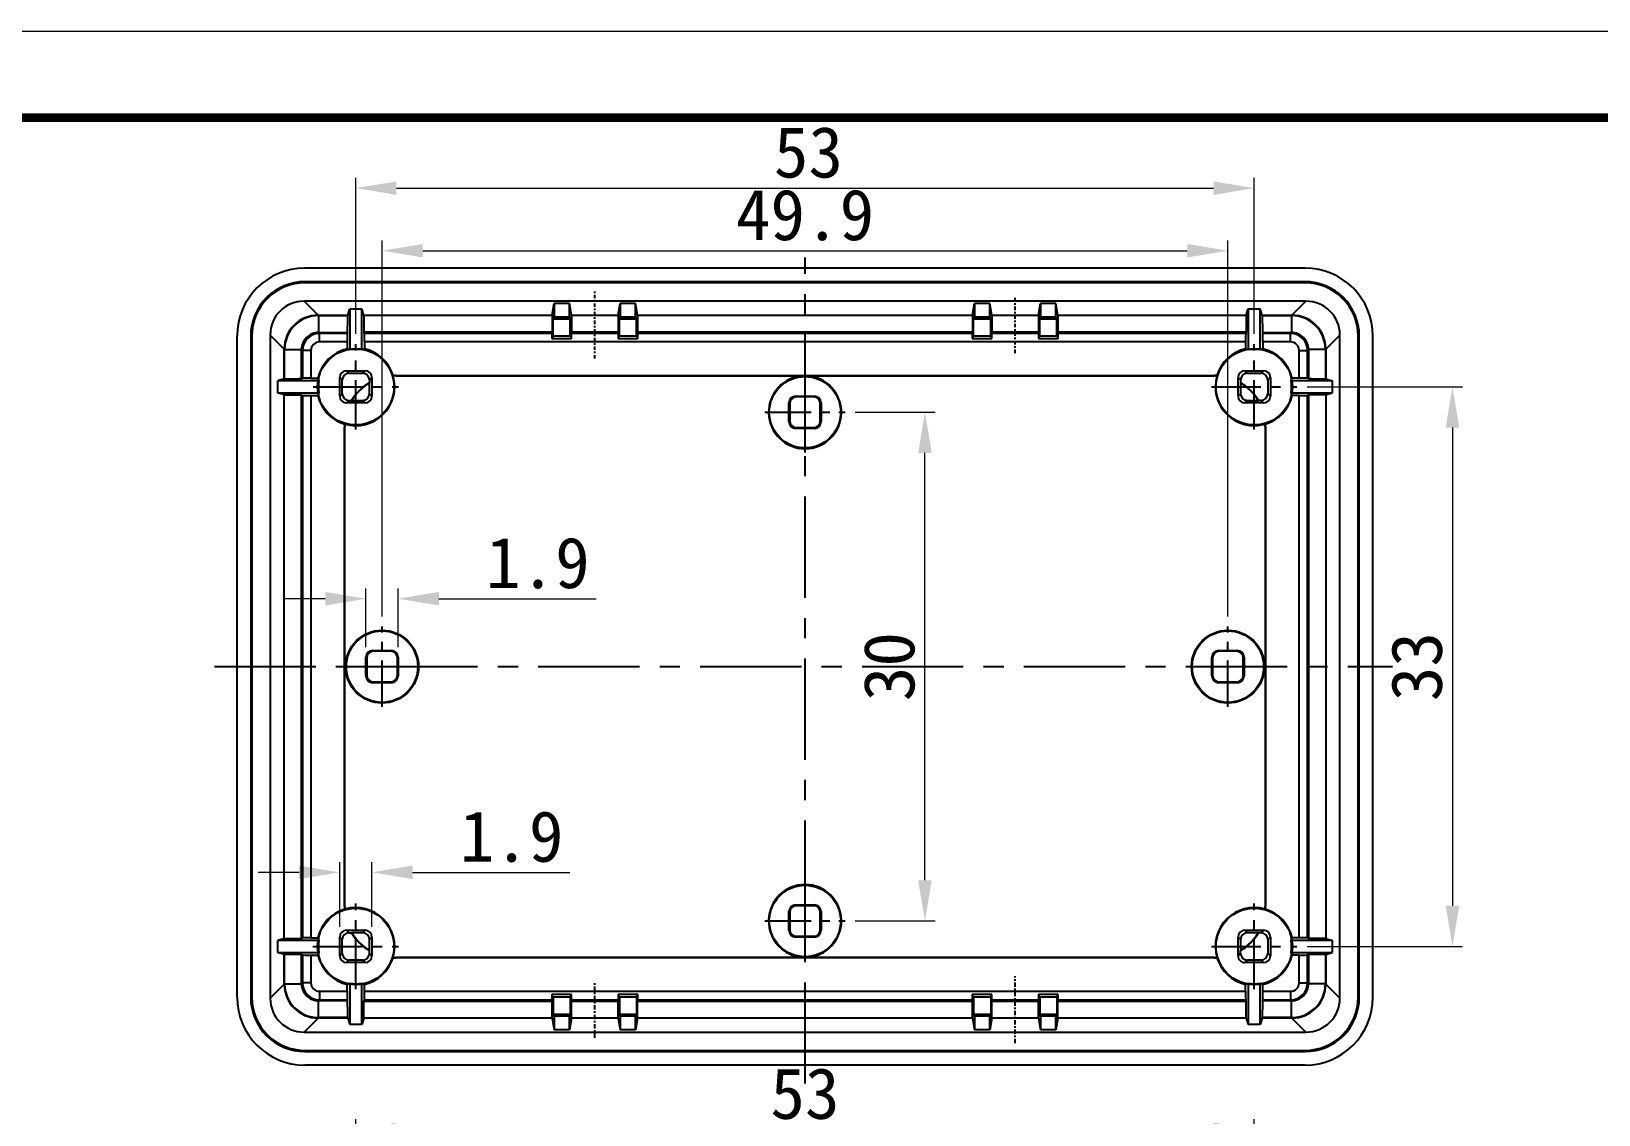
# Model space of a CAD drawing. Header units: millimetres. Extents: x 1779 to 2074, y -741 to -536.
# Drawn here: x 1926.5 to 2019, y -599.9 to -536 of the extents above; entities that cross this region are included whole.
import ezdxf

# ---------------------------------------------------------------- set-up
doc = ezdxf.new("R2010")
doc.units = ezdxf.units.MM
doc.linetypes.add('CENTER', pattern=[50.8, 31.75, -6.35, 6.35, -6.35])
doc.layers.add('dim', color=82, linetype='Continuous', lineweight=9)
doc.layers.add('from', color=7, linetype='Continuous', lineweight=13)
doc.styles.add('宋体', font='SimSun.ttf')
doc.dimstyles.new('YanXiu', dxfattribs={"dimscale": 1.2, "dimtxt": 2.5, "dimasz": 2.2, "dimexe": 0.65, "dimexo": 0.65, "dimgap": 0.5, "dimtad": 1, "dimdsep": 46, "dimtxsty": '宋体', "dimcen": 0, "dimclrd": 3, "dimclre": 3, "dimclrt": 3, "dimazin": 2, "dimtfac": 1, "dimtofl": 0, "dimtmove": 0, "dimatfit": 3, "dimfxl": 1, "dimlwd": 5, "dimlwe": 5, "dimarcsym": 0})

# ---------------------------------------------------------------- blocks, each defined once
blk = doc.blocks.new('*D8')
at = {"layer": 'Defpoints', "color": 0, "transparency": 16777216}
for p in [(1998.643, -600.73), (1945.643, -611.531), (1998.643, -611.531)]:
    blk.add_point(p, dxfattribs=at)
at = {"layer": 'dim', "color": 3, "lineweight": 5, "transparency": 16777216}
for p, q in [((1945.643, -610.932), (1945.643, -600.13)), ((1948.043, -600.73), (1996.243, -600.73)), ((1998.643, -610.932), (1998.643, -600.13))]:
    blk.add_line(p, q, dxfattribs=at)
at = {"layer": 'dim', "color": 3, "transparency": 16777216}
for points in [[(1948.043, -600.33), (1948.043, -601.13), (1945.643, -600.73)], [(1996.243, -600.33), (1996.243, -601.13), (1998.643, -600.73)]]:
    blk.add_solid(points, dxfattribs=at)
at = {"layer": 'dim', "color": 3, "transparency": 16777216, "insert": (1972.143, -598.63), "char_height": 3, "attachment_point": 5, "style": '宋体'}
blk.add_mtext('53', dxfattribs=at)
blk = doc.blocks.new('*D14')
at = {"layer": 'Defpoints', "color": 0, "transparency": 16777216}
for p in [(1948.144, -569.433), (1946.244, -572.888), (1948.144, -572.888)]:
    blk.add_point(p, dxfattribs=at)
at = {"layer": 'dim', "color": 3, "lineweight": 5, "transparency": 16777216}
for p, q in [((1943.844, -569.433), (1941.444, -569.433)), ((1946.244, -572.289), (1946.244, -568.833)), ((1948.144, -572.289), (1948.144, -568.833)), ((1950.544, -569.433), (1959.826, -569.433))]:
    blk.add_line(p, q, dxfattribs=at)
at = {"layer": 'dim', "color": 3, "transparency": 16777216}
for points in [[(1943.844, -569.033), (1943.844, -569.833), (1946.244, -569.433)], [(1950.544, -569.033), (1950.544, -569.833), (1948.144, -569.433)]]:
    blk.add_solid(points, dxfattribs=at)
at = {"layer": 'dim', "color": 3, "transparency": 16777216, "insert": (1956.385, -567.333), "char_height": 3, "attachment_point": 5, "style": '宋体'}
blk.add_mtext('1.9', dxfattribs=at)
blk = doc.blocks.new('*D13')
at = {"layer": 'Defpoints', "color": 0, "transparency": 16777216}
for p in [(1946.594, -585.569), (1944.694, -589.388), (1946.594, -589.388)]:
    blk.add_point(p, dxfattribs=at)
at = {"layer": 'dim', "color": 3, "lineweight": 5, "transparency": 16777216}
for p, q in [((1944.694, -588.789), (1944.694, -584.969)), ((1946.594, -588.789), (1946.594, -584.969)), ((1942.294, -585.569), (1939.894, -585.569)), ((1948.994, -585.569), (1958.276, -585.569))]:
    blk.add_line(p, q, dxfattribs=at)
at = {"layer": 'dim', "color": 3, "transparency": 16777216}
for points in [[(1942.294, -585.169), (1942.294, -585.969), (1944.694, -585.569)], [(1948.994, -585.169), (1948.994, -585.969), (1946.594, -585.569)]]:
    blk.add_solid(points, dxfattribs=at)
at = {"layer": 'dim', "color": 3, "transparency": 16777216, "insert": (1954.835, -583.469), "char_height": 3, "attachment_point": 5, "style": '宋体'}
blk.add_mtext('1.9', dxfattribs=at)
blk = doc.blocks.new('*D18')
at = {"layer": 'Defpoints', "color": 0, "transparency": 16777216}
for p in [(1974.509, -558.438), (1979.22, -558.438), (1974.509, -588.438)]:
    blk.add_point(p, dxfattribs=at)
at = {"layer": 'dim', "color": 3, "lineweight": 5, "transparency": 16777216}
for p, q in [((1975.108, -558.438), (1979.82, -558.438)), ((1979.22, -586.038), (1979.22, -560.838)), ((1975.108, -588.438), (1979.82, -588.438))]:
    blk.add_line(p, q, dxfattribs=at)
at = {"layer": 'dim', "color": 3, "transparency": 16777216}
for points in [[(1978.82, -560.838), (1979.62, -560.838), (1979.22, -558.438)], [(1978.82, -586.038), (1979.62, -586.038), (1979.22, -588.438)]]:
    blk.add_solid(points, dxfattribs=at)
at = {"layer": 'dim', "color": 3, "transparency": 16777216, "insert": (1977.121, -573.438), "char_height": 3, "attachment_point": 5, "rotation": 90, "style": '宋体'}
blk.add_mtext('30', dxfattribs=at)
blk = doc.blocks.new('*D17')
at = {"layer": 'Defpoints', "color": 0, "transparency": 16777216}
for p in [(1997.094, -548.911), (1947.194, -571.073), (1997.094, -571.073)]:
    blk.add_point(p, dxfattribs=at)
at = {"layer": 'dim', "color": 3, "lineweight": 5, "transparency": 16777216}
for p, q in [((1947.194, -570.474), (1947.194, -548.312)), ((1949.594, -548.911), (1994.694, -548.911)), ((1997.094, -570.474), (1997.094, -548.312))]:
    blk.add_line(p, q, dxfattribs=at)
at = {"layer": 'dim', "color": 3, "transparency": 16777216}
for points in [[(1949.594, -548.511), (1949.594, -549.311), (1947.194, -548.911)], [(1994.694, -548.511), (1994.694, -549.311), (1997.094, -548.911)]]:
    blk.add_solid(points, dxfattribs=at)
at = {"layer": 'dim', "color": 3, "transparency": 16777216, "insert": (1972.144, -546.812), "char_height": 3, "attachment_point": 5, "style": '宋体'}
blk.add_mtext('49.9', dxfattribs=at)
blk = doc.blocks.new('*D16')
at = {"layer": 'Defpoints', "color": 0, "transparency": 16777216}
for p in [(2001.167, -556.938), (2001.167, -589.938), (2010.339, -589.938)]:
    blk.add_point(p, dxfattribs=at)
at = {"layer": 'dim', "color": 3, "lineweight": 5, "transparency": 16777216}
for p, q in [((2001.767, -556.938), (2010.938, -556.938)), ((2010.339, -559.338), (2010.339, -587.538)), ((2001.767, -589.938), (2010.938, -589.938))]:
    blk.add_line(p, q, dxfattribs=at)
at = {"layer": 'dim', "color": 3, "transparency": 16777216}
for points in [[(2009.939, -559.338), (2010.739, -559.338), (2010.339, -556.938)], [(2009.939, -587.538), (2010.739, -587.538), (2010.339, -589.938)]]:
    blk.add_solid(points, dxfattribs=at)
at = {"layer": 'dim', "color": 3, "transparency": 16777216, "insert": (2008.239, -573.438), "char_height": 3, "attachment_point": 5, "rotation": 90, "style": '宋体'}
blk.add_mtext('33', dxfattribs=at)
blk = doc.blocks.new('*D15')
at = {"layer": 'Defpoints', "color": 0, "transparency": 16777216}
for p in [(1998.644, -545.221), (1945.644, -554.415), (1998.644, -554.415)]:
    blk.add_point(p, dxfattribs=at)
at = {"layer": 'dim', "color": 3, "lineweight": 5, "transparency": 16777216}
for p, q in [((1945.644, -553.815), (1945.644, -544.621)), ((1948.044, -545.221), (1996.244, -545.221)), ((1998.644, -553.815), (1998.644, -544.621))]:
    blk.add_line(p, q, dxfattribs=at)
at = {"layer": 'dim', "color": 3, "transparency": 16777216}
for points in [[(1948.044, -544.821), (1948.044, -545.621), (1945.644, -545.221)], [(1996.244, -544.821), (1996.244, -545.621), (1998.644, -545.221)]]:
    blk.add_solid(points, dxfattribs=at)
at = {"layer": 'dim', "color": 3, "transparency": 16777216, "insert": (1972.346, -543.121), "char_height": 3, "attachment_point": 5, "style": '宋体'}
blk.add_mtext('53', dxfattribs=at)

msp = doc.modelspace()

# ---------------------------------------------------------------- linework, layer by layer
at = {"color": 7, "linetype": 'Continuous'}
for p, q in [((2001.645, -549.938), (1942.642, -549.938)), ((2001.644, -550.739), (1942.644, -550.739)), ((1942.644, -550.739), (1942.644, -550.809)), ((2001.644, -550.809), (1942.644, -550.809)), ((2001.644, -550.739), (2001.644, -550.809)), ((2001.696, -551.887), (1942.591, -551.887)), ((1942.591, -551.887), (1943.418, -552.714)), ((2000.869, -552.714), (2001.696, -551.887)), ((1943.418, -552.714), (1945.166, -552.714)), ((1943.445, -552.74), (1945.166, -552.74)), ((1943.445, -552.74), (1943.445, -553.74)), ((1945.166, -552.714), (1945.294, -552.332)), ((1945.166, -552.714), (1945.166, -552.74)), ((1945.294, -552.332), (1945.994, -552.332)), ((1945.294, -552.332), (1945.294, -554.764)), ((1946.121, -552.714), (1945.994, -552.332)), ((1945.994, -554.764), (1945.994, -552.332)), ((1946.121, -552.714), (1957.227, -552.714)), ((1946.121, -552.714), (1946.121, -553.714)), ((1957.227, -552.714), (1957.344, -552.018)), ((1957.227, -552.714), (1957.227, -553.714)), ((1957.344, -552.834), (1957.291, -552.939)), ((1958.244, -552.018), (1957.344, -552.018)), ((1957.344, -552.018), (1957.344, -552.834)), ((1958.244, -552.834), (1957.344, -552.834)), ((1958.36, -552.714), (1958.244, -552.018)), ((1958.244, -552.834), (1958.244, -552.018)), ((1958.244, -552.834), (1958.296, -552.939)), ((1958.36, -552.714), (1961.127, -552.714)), ((1958.36, -552.714), (1958.36, -553.714)), ((1961.127, -552.714), (1961.244, -552.018)), ((1961.127, -552.714), (1961.127, -553.714)), ((1961.244, -552.834), (1961.191, -552.939)), ((1962.144, -552.018), (1961.244, -552.018)), ((1961.244, -552.018), (1961.244, -552.834)), ((1962.144, -552.834), (1961.244, -552.834)), ((1962.26, -552.714), (1962.144, -552.018)), ((1962.144, -552.834), (1962.144, -552.018)), ((1962.144, -552.834), (1962.196, -552.939)), ((1962.26, -552.714), (1982.027, -552.714)), ((1962.26, -552.714), (1962.26, -553.714)), ((1982.027, -552.714), (1982.144, -552.018)), ((1982.027, -552.714), (1982.027, -553.714)), ((1982.144, -552.834), (1982.091, -552.939)), ((1983.044, -552.018), (1982.144, -552.018)), ((1982.144, -552.018), (1982.144, -552.834)), ((1983.044, -552.834), (1982.144, -552.834)), ((1983.16, -552.714), (1983.044, -552.018)), ((1983.044, -552.834), (1983.044, -552.018)), ((1983.044, -552.834), (1983.096, -552.939)), ((1983.16, -552.714), (1985.927, -552.714)), ((1983.16, -552.714), (1983.16, -553.714)), ((1985.927, -552.714), (1986.044, -552.018)), ((1985.927, -552.714), (1985.927, -553.714)), ((1986.044, -552.834), (1985.991, -552.939)), ((1986.944, -552.018), (1986.044, -552.018)), ((1986.044, -552.018), (1986.044, -552.834)), ((1986.944, -552.834), (1986.044, -552.834)), ((1987.06, -552.714), (1986.944, -552.018)), ((1986.944, -552.834), (1986.944, -552.018)), ((1986.944, -552.834), (1986.996, -552.939)), ((1987.06, -552.714), (1998.166, -552.714)), ((1987.06, -552.714), (1987.06, -553.714)), ((1998.166, -552.714), (1998.294, -552.332)), ((1998.166, -552.714), (1998.166, -553.714)), ((1998.294, -552.332), (1998.294, -554.764)), ((1998.294, -552.332), (1998.994, -552.332)), ((1999.121, -552.714), (1998.994, -552.332)), ((1998.994, -554.764), (1998.994, -552.332)), ((1999.121, -552.714), (1999.121, -552.74)), ((1999.121, -552.714), (2000.869, -552.714)), ((1999.121, -552.74), (2000.842, -552.74)), ((2000.842, -552.74), (2000.842, -553.74)), ((1943.445, -553.74), (1945.158, -553.74)), ((1943.445, -553.74), (1943.496, -553.791)), ((1945.141, -553.791), (1943.496, -553.791)), ((1943.496, -554.291), (1943.496, -553.791)), ((1945.158, -553.74), (1945.141, -553.791)), ((1957.227, -553.714), (1946.121, -553.714)), ((1946.121, -553.714), (1946.146, -553.791)), ((1957.215, -553.791), (1946.146, -553.791)), ((1957.227, -553.714), (1957.215, -553.791)), ((1958.296, -552.939), (1957.291, -552.939)), ((1957.291, -553.939), (1957.291, -552.939)), ((1958.296, -553.939), (1958.296, -552.939)), ((1961.127, -553.714), (1958.36, -553.714)), ((1958.36, -553.714), (1958.372, -553.791)), ((1961.115, -553.791), (1958.372, -553.791)), ((1961.127, -553.714), (1961.115, -553.791)), ((1962.196, -552.939), (1961.191, -552.939)), ((1961.191, -553.939), (1961.191, -552.939)), ((1962.196, -553.939), (1962.196, -552.939)), ((1982.027, -553.714), (1962.26, -553.714)), ((1962.26, -553.714), (1962.272, -553.791)), ((1982.015, -553.791), (1962.272, -553.791)), ((1982.027, -553.714), (1982.015, -553.791)), ((1983.096, -552.939), (1982.091, -552.939)), ((1982.091, -553.939), (1982.091, -552.939)), ((1983.096, -553.939), (1983.096, -552.939)), ((1985.927, -553.714), (1983.16, -553.714)), ((1983.16, -553.714), (1983.172, -553.791)), ((1985.915, -553.791), (1983.172, -553.791)), ((1985.927, -553.714), (1985.915, -553.791)), ((1986.996, -552.939), (1985.991, -552.939)), ((1985.991, -553.939), (1985.991, -552.939)), ((1986.996, -553.939), (1986.996, -552.939)), ((1998.166, -553.714), (1987.06, -553.714)), ((1987.06, -553.714), (1987.072, -553.791)), ((1998.141, -553.791), (1987.072, -553.791)), ((1998.166, -553.714), (1998.141, -553.791)), ((1999.129, -553.74), (1999.146, -553.791)), ((1999.129, -553.74), (2000.842, -553.74)), ((2000.791, -553.791), (1999.146, -553.791)), ((2000.791, -553.791), (2000.842, -553.74)), ((2000.791, -554.291), (2000.791, -553.791)), ((1938.644, -592.94), (1938.644, -553.937)), ((1939.444, -553.938), (1939.514, -553.938)), ((1939.444, -553.938), (1939.444, -592.938)), ((1939.514, -553.938), (1939.514, -592.938)), ((1940.592, -553.886), (1941.419, -554.713)), ((1940.592, -553.886), (1940.592, -592.991)), ((1941.419, -556.461), (1941.419, -554.713)), ((1941.445, -554.739), (1942.445, -554.739)), ((1941.445, -556.461), (1941.445, -554.739)), ((1942.445, -554.739), (1942.496, -554.791)), ((1942.445, -556.452), (1942.445, -554.739)), ((1945.136, -554.291), (1943.496, -554.291)), ((1945.136, -554.291), (1945.136, -554.698)), ((1998.136, -554.291), (1946.151, -554.291)), ((1946.151, -554.291), (1946.151, -554.698)), ((1957.291, -553.939), (1957.213, -554.096)), ((1957.213, -554.096), (1958.374, -554.096)), ((1957.291, -553.939), (1958.296, -553.939)), ((1958.296, -553.939), (1958.374, -554.096)), ((1961.191, -553.939), (1961.113, -554.096)), ((1961.113, -554.096), (1962.274, -554.096)), ((1961.191, -553.939), (1962.196, -553.939)), ((1962.196, -553.939), (1962.274, -554.096)), ((1982.091, -553.939), (1982.013, -554.096)), ((1982.013, -554.096), (1983.174, -554.096)), ((1982.091, -553.939), (1983.096, -553.939)), ((1983.096, -553.939), (1983.174, -554.096)), ((1985.991, -553.939), (1985.913, -554.096)), ((1985.913, -554.096), (1987.074, -554.096)), ((1985.991, -553.939), (1986.996, -553.939)), ((1986.996, -553.939), (1987.074, -554.096)), ((1998.136, -554.291), (1998.136, -554.698)), ((1999.151, -554.291), (1999.151, -554.698)), ((2000.791, -554.291), (1999.151, -554.291)), ((2001.791, -554.791), (2001.842, -554.739)), ((2001.842, -554.739), (2001.842, -556.452)), ((2002.842, -554.739), (2001.842, -554.739)), ((2002.842, -554.739), (2002.842, -556.461)), ((2002.868, -554.713), (2003.695, -553.886)), ((2002.868, -554.713), (2002.868, -556.461)), ((2003.695, -592.991), (2003.695, -553.886)), ((2004.773, -592.938), (2004.773, -553.938)), ((2004.843, -553.938), (2004.773, -553.938)), ((2004.843, -592.938), (2004.843, -553.938)), ((2005.644, -592.94), (2005.644, -553.937)), ((1942.996, -554.79), (1942.496, -554.79)), ((1942.496, -554.791), (1942.496, -556.435)), ((1942.996, -554.79), (1942.996, -556.431)), ((2001.291, -556.431), (2001.291, -554.79)), ((2001.291, -554.79), (2001.791, -554.79)), ((2001.791, -556.435), (2001.791, -554.791)), ((1941.419, -556.461), (1941.037, -556.588)), ((1943.469, -556.588), (1941.037, -556.588)), ((1941.037, -557.288), (1941.037, -556.588)), ((1941.419, -556.461), (1941.445, -556.461)), ((1942.445, -556.452), (1942.496, -556.435)), ((1942.996, -556.431), (1943.404, -556.431)), ((1944.84, -556.535), (1944.694, -556.388)), ((1944.694, -557.488), (1944.694, -556.388)), ((1944.84, -557.342), (1944.84, -556.535)), ((1945.094, -555.988), (1946.194, -555.988)), ((1945.24, -556.135), (1945.094, -555.988)), ((1945.24, -556.135), (1946.047, -556.135)), ((1946.047, -556.135), (1946.194, -555.988)), ((1946.447, -556.535), (1946.594, -556.388)), ((1946.447, -556.535), (1946.447, -556.691)), ((1946.594, -556.388), (1946.594, -557.488)), ((1947.996, -556.264), (1996.291, -556.264)), ((1947.996, -556.291), (1947.996, -556.264)), ((1947.996, -556.291), (1972.045, -556.291)), ((1972.242, -556.291), (1996.291, -556.291)), ((1996.291, -556.291), (1996.291, -556.264)), ((1997.84, -556.535), (1997.694, -556.388)), ((1997.694, -557.488), (1997.694, -556.388)), ((1997.84, -556.535), (1997.84, -556.691)), ((1998.24, -556.135), (1998.094, -555.988)), ((1998.094, -555.988), (1999.194, -555.988)), ((1998.24, -556.135), (1999.047, -556.135)), ((1999.047, -556.135), (1999.194, -555.988)), ((1999.447, -556.535), (1999.594, -556.388)), ((1999.447, -556.535), (1999.447, -557.342)), ((1999.594, -556.388), (1999.594, -557.488)), ((2003.25, -556.588), (2000.818, -556.588)), ((2001.291, -556.431), (2000.883, -556.431)), ((2001.842, -556.452), (2001.791, -556.435)), ((2002.868, -556.461), (2002.842, -556.461)), ((2002.868, -556.461), (2003.25, -556.588)), ((2003.25, -556.588), (2003.25, -557.288)), ((1941.037, -557.288), (1943.469, -557.288)), ((1941.419, -557.416), (1941.037, -557.288)), ((1941.419, -557.416), (1942.419, -557.416)), ((1941.419, -589.461), (1941.419, -557.416)), ((1942.419, -557.416), (1942.496, -557.441)), ((1942.419, -557.416), (1942.419, -589.461)), ((1942.496, -557.441), (1942.496, -589.435)), ((1942.996, -557.445), (1943.404, -557.445)), ((1942.996, -557.445), (1942.996, -589.431)), ((1944.84, -557.342), (1944.694, -557.488)), ((1946.447, -556.691), (1946.448, -556.702)), ((1946.448, -557.343), (1946.448, -556.702)), ((1946.594, -557.488), (1946.448, -557.343)), ((1971.594, -557.488), (1972.694, -557.488)), ((1971.594, -557.488), (1971.64, -557.535)), ((1972.694, -557.488), (1972.647, -557.535)), ((1997.694, -557.488), (1997.839, -557.343)), ((1997.84, -556.691), (1997.839, -556.702)), ((1997.839, -556.702), (1997.839, -557.343)), ((1999.447, -557.342), (1999.594, -557.488)), ((2000.818, -557.288), (2003.25, -557.288)), ((2001.291, -557.445), (2000.883, -557.445)), ((2001.291, -589.431), (2001.291, -557.445)), ((2001.868, -557.416), (2001.791, -557.441)), ((2001.791, -589.435), (2001.791, -557.441)), ((2001.868, -589.461), (2001.868, -557.416)), ((2002.868, -557.416), (2001.868, -557.416)), ((2002.868, -557.416), (2003.25, -557.288)), ((2002.868, -557.416), (2002.868, -589.461)), ((1945.24, -557.742), (1945.094, -557.888)), ((1946.194, -557.888), (1945.094, -557.888)), ((1945.24, -557.742), (1945.396, -557.742)), ((1945.396, -557.742), (1945.408, -557.743)), ((1945.408, -557.743), (1946.048, -557.743)), ((1946.194, -557.888), (1946.048, -557.743)), ((1971.194, -557.888), (1971.24, -557.935)), ((1971.194, -558.988), (1971.194, -557.888)), ((1971.24, -557.935), (1971.24, -558.942)), ((1972.647, -557.535), (1971.64, -557.535)), ((1973.094, -557.888), (1973.047, -557.935)), ((1973.047, -558.942), (1973.047, -557.935)), ((1973.094, -557.888), (1973.094, -558.988)), ((1998.094, -557.888), (1998.239, -557.743)), ((1999.194, -557.888), (1998.094, -557.888)), ((1998.239, -557.743), (1998.88, -557.743)), ((1998.891, -557.742), (1998.88, -557.743)), ((1999.047, -557.742), (1998.891, -557.742)), ((1999.047, -557.742), (1999.194, -557.888)), ((1944.996, -559.291), (1944.97, -559.291)), ((1944.97, -587.586), (1944.97, -559.291)), ((1944.996, -587.586), (1944.996, -559.291)), ((1971.24, -558.942), (1971.194, -558.988)), ((1971.64, -559.342), (1971.594, -559.388)), ((1971.64, -559.342), (1972.647, -559.342)), ((1972.694, -559.388), (1972.647, -559.342)), ((1973.094, -558.988), (1973.047, -558.942)), ((1999.291, -559.291), (1999.291, -587.586)), ((1999.291, -559.291), (1999.317, -559.291)), ((1999.317, -559.291), (1999.317, -587.586)), ((1972.694, -559.388), (1971.594, -559.388)), ((1946.244, -572.888), (1946.29, -572.935)), ((1946.244, -573.988), (1946.244, -572.888)), ((1946.29, -572.935), (1946.29, -573.942)), ((1946.644, -572.488), (1947.744, -572.488)), ((1946.644, -572.488), (1946.69, -572.535)), ((1947.697, -572.535), (1946.69, -572.535)), ((1947.744, -572.488), (1947.697, -572.535)), ((1948.144, -572.888), (1948.097, -572.935)), ((1948.097, -573.942), (1948.097, -572.935)), ((1948.144, -572.888), (1948.144, -573.988)), ((1996.144, -573.988), (1996.144, -572.888)), ((1996.144, -572.888), (1996.19, -572.935)), ((1996.19, -572.935), (1996.19, -573.942)), ((1996.544, -572.488), (1996.59, -572.535)), ((1996.544, -572.488), (1997.644, -572.488)), ((1997.597, -572.535), (1996.59, -572.535)), ((1997.644, -572.488), (1997.597, -572.535)), ((1998.044, -572.888), (1997.997, -572.935)), ((1997.997, -573.942), (1997.997, -572.935)), ((1998.044, -572.888), (1998.044, -573.988)), ((1946.29, -573.942), (1946.244, -573.988)), ((1948.144, -573.988), (1948.097, -573.942)), ((1996.19, -573.942), (1996.144, -573.988)), ((1998.044, -573.988), (1997.997, -573.942)), ((1946.69, -574.342), (1946.644, -574.388)), ((1947.744, -574.388), (1946.644, -574.388)), ((1946.69, -574.342), (1947.697, -574.342)), ((1947.744, -574.388), (1947.697, -574.342)), ((1996.59, -574.342), (1996.544, -574.388)), ((1997.644, -574.388), (1996.544, -574.388)), ((1996.59, -574.342), (1997.597, -574.342)), ((1997.644, -574.388), (1997.597, -574.342)), ((1944.996, -587.586), (1944.97, -587.586)), ((1971.194, -588.988), (1971.194, -587.888)), ((1971.24, -587.935), (1971.194, -587.888)), ((1971.24, -587.935), (1971.24, -588.942)), ((1971.64, -587.535), (1971.594, -587.488)), ((1971.594, -587.488), (1972.694, -587.488)), ((1972.647, -587.535), (1971.64, -587.535)), ((1972.694, -587.488), (1972.647, -587.535)), ((1973.094, -587.888), (1973.047, -587.935)), ((1973.047, -588.942), (1973.047, -587.935)), ((1973.094, -587.888), (1973.094, -588.988)), ((1999.291, -587.586), (1999.317, -587.586)), ((1971.194, -588.988), (1971.24, -588.942)), ((1973.094, -588.988), (1973.047, -588.942)), ((1941.419, -589.461), (1941.037, -589.588)), ((1943.469, -589.588), (1941.037, -589.588)), ((1941.037, -590.288), (1941.037, -589.588)), ((1941.419, -589.461), (1942.419, -589.461)), ((1942.419, -589.461), (1942.496, -589.435)), ((1942.996, -589.431), (1943.404, -589.431)), ((1944.694, -590.488), (1944.694, -589.388)), ((1944.84, -589.535), (1944.694, -589.388)), ((1944.84, -590.342), (1944.84, -589.535)), ((1945.094, -588.988), (1946.194, -588.988)), ((1945.24, -589.135), (1945.094, -588.988)), ((1945.24, -589.135), (1945.396, -589.135)), ((1945.396, -589.135), (1945.408, -589.134)), ((1946.048, -589.134), (1945.408, -589.134)), ((1946.194, -588.988), (1946.048, -589.134)), ((1946.594, -589.388), (1946.448, -589.534)), ((1946.448, -590.174), (1946.448, -589.534)), ((1946.594, -589.388), (1946.594, -590.488)), ((1971.594, -589.388), (1971.64, -589.342)), ((1972.694, -589.388), (1971.594, -589.388)), ((1971.64, -589.342), (1972.647, -589.342)), ((1972.694, -589.388), (1972.647, -589.342)), ((1997.694, -590.488), (1997.694, -589.388)), ((1997.694, -589.388), (1997.839, -589.534)), ((1997.839, -589.534), (1997.839, -590.174)), ((1998.094, -588.988), (1998.239, -589.134)), ((1998.094, -588.988), (1999.194, -588.988)), ((1998.88, -589.134), (1998.239, -589.134)), ((1998.891, -589.135), (1998.88, -589.134)), ((1999.047, -589.135), (1998.891, -589.135)), ((1999.047, -589.135), (1999.194, -588.988)), ((1999.447, -589.535), (1999.594, -589.388)), ((1999.447, -589.535), (1999.447, -590.342)), ((1999.594, -589.388), (1999.594, -590.488)), ((2003.25, -589.588), (2000.818, -589.588)), ((2001.291, -589.431), (2000.883, -589.431)), ((2001.868, -589.461), (2001.791, -589.435)), ((2002.868, -589.461), (2001.868, -589.461)), ((2002.868, -589.461), (2003.25, -589.588)), ((2003.25, -589.588), (2003.25, -590.288)), ((1941.037, -590.288), (1943.469, -590.288)), ((1941.419, -590.416), (1941.037, -590.288)), ((1941.419, -590.416), (1941.445, -590.416)), ((1941.419, -592.163), (1941.419, -590.416)), ((1941.445, -592.137), (1941.445, -590.416)), ((1942.445, -590.424), (1942.496, -590.441)), ((1942.445, -592.137), (1942.445, -590.424)), ((1942.496, -590.441), (1942.496, -592.086)), ((1942.996, -590.445), (1943.404, -590.445)), ((1942.996, -590.445), (1942.996, -592.086)), ((1944.84, -590.342), (1944.694, -590.488)), ((1945.24, -590.742), (1945.094, -590.888)), ((1946.047, -590.742), (1945.24, -590.742)), ((1946.047, -590.742), (1946.194, -590.888)), ((1946.447, -590.186), (1946.448, -590.174)), ((1946.447, -590.342), (1946.447, -590.186)), ((1946.447, -590.342), (1946.594, -590.488)), ((1972.045, -590.586), (1947.996, -590.586)), ((1947.996, -590.586), (1947.996, -590.612)), ((1996.291, -590.612), (1947.996, -590.612)), ((1996.291, -590.586), (1972.242, -590.586)), ((1996.291, -590.586), (1996.291, -590.612)), ((1997.84, -590.342), (1997.694, -590.488)), ((1997.84, -590.186), (1997.839, -590.174)), ((1997.84, -590.342), (1997.84, -590.186)), ((1998.24, -590.742), (1998.094, -590.888)), ((1999.047, -590.742), (1998.24, -590.742)), ((1999.047, -590.742), (1999.194, -590.888)), ((1999.447, -590.342), (1999.594, -590.488)), ((2000.818, -590.288), (2003.25, -590.288)), ((2001.291, -590.445), (2000.883, -590.445)), ((2001.291, -592.086), (2001.291, -590.445)), ((2001.842, -590.424), (2001.791, -590.441)), ((2001.791, -592.086), (2001.791, -590.441)), ((2001.842, -590.424), (2001.842, -592.137)), ((2002.842, -590.416), (2002.842, -592.137)), ((2002.868, -590.416), (2002.842, -590.416)), ((2002.868, -590.416), (2003.25, -590.288)), ((2002.868, -590.416), (2002.868, -592.163)), ((1946.194, -590.888), (1945.094, -590.888)), ((1999.194, -590.888), (1998.094, -590.888)), ((1940.592, -592.991), (1941.419, -592.163)), ((1941.445, -592.137), (1942.445, -592.137)), ((1942.445, -592.137), (1942.496, -592.086)), ((1942.996, -592.086), (1942.496, -592.086)), ((1943.496, -592.586), (1945.136, -592.586)), ((1943.496, -592.586), (1943.496, -593.086)), ((1945.136, -592.586), (1945.136, -592.178)), ((1945.294, -592.113), (1945.294, -594.545)), ((1945.994, -594.545), (1945.994, -592.113)), ((1946.151, -592.586), (1946.151, -592.178)), ((1946.151, -592.586), (1998.136, -592.586)), ((1998.136, -592.586), (1998.136, -592.178)), ((1998.294, -592.113), (1998.294, -594.545)), ((1998.994, -594.545), (1998.994, -592.113)), ((1999.151, -592.586), (1999.151, -592.178)), ((1999.151, -592.586), (2000.791, -592.586)), ((2000.791, -592.586), (2000.791, -593.086)), ((2001.291, -592.086), (2001.791, -592.086)), ((2001.842, -592.137), (2001.791, -592.086)), ((2002.842, -592.137), (2001.842, -592.137)), ((2003.695, -592.991), (2002.868, -592.163)), ((1939.444, -592.938), (1939.514, -592.938)), ((1943.445, -593.137), (1943.496, -593.086)), ((1945.158, -593.137), (1943.445, -593.137)), ((1943.445, -594.137), (1943.445, -593.137)), ((1943.496, -593.086), (1945.141, -593.086)), ((1945.158, -593.137), (1945.141, -593.086)), ((1946.121, -593.162), (1946.146, -593.086)), ((1946.121, -593.162), (1957.227, -593.162)), ((1946.121, -594.163), (1946.121, -593.162)), ((1946.146, -593.086), (1957.215, -593.086)), ((1958.374, -592.781), (1957.213, -592.781)), ((1957.291, -592.938), (1957.213, -592.781)), ((1957.227, -593.162), (1957.215, -593.086)), ((1957.227, -594.163), (1957.227, -593.162)), ((1957.291, -592.938), (1957.291, -593.938)), ((1958.296, -592.938), (1957.291, -592.938)), ((1958.296, -592.938), (1958.374, -592.781)), ((1958.296, -592.938), (1958.296, -593.938)), ((1958.36, -593.162), (1958.372, -593.086)), ((1958.36, -594.163), (1958.36, -593.162)), ((1958.36, -593.162), (1961.127, -593.162)), ((1958.372, -593.086), (1961.115, -593.086)), ((1961.191, -592.938), (1961.113, -592.781)), ((1962.274, -592.781), (1961.113, -592.781)), ((1961.127, -593.162), (1961.115, -593.086)), ((1961.127, -594.163), (1961.127, -593.162)), ((1961.191, -592.938), (1961.191, -593.938)), ((1962.196, -592.938), (1961.191, -592.938)), ((1962.196, -592.938), (1962.274, -592.781)), ((1962.196, -592.938), (1962.196, -593.938)), ((1962.26, -593.162), (1962.272, -593.086)), ((1962.26, -594.163), (1962.26, -593.162)), ((1962.26, -593.162), (1982.027, -593.162)), ((1962.272, -593.086), (1982.015, -593.086)), ((1982.091, -592.938), (1982.013, -592.781)), ((1983.174, -592.781), (1982.013, -592.781)), ((1982.027, -593.162), (1982.015, -593.086)), ((1982.027, -594.163), (1982.027, -593.162)), ((1982.091, -592.938), (1982.091, -593.938)), ((1983.096, -592.938), (1982.091, -592.938)), ((1983.096, -592.938), (1983.174, -592.781)), ((1983.096, -592.938), (1983.096, -593.938)), ((1983.16, -593.162), (1983.172, -593.086)), ((1983.16, -594.163), (1983.16, -593.162)), ((1983.16, -593.162), (1985.927, -593.162)), ((1983.172, -593.086), (1985.915, -593.086)), ((1985.991, -592.938), (1985.913, -592.781)), ((1987.074, -592.781), (1985.913, -592.781)), ((1985.927, -593.162), (1985.915, -593.086)), ((1985.927, -594.163), (1985.927, -593.162)), ((1985.991, -592.938), (1985.991, -593.938)), ((1986.996, -592.938), (1985.991, -592.938)), ((1986.996, -592.938), (1987.074, -592.781)), ((1986.996, -592.938), (1986.996, -593.938)), ((1987.06, -593.162), (1987.072, -593.086)), ((1987.06, -594.163), (1987.06, -593.162)), ((1987.06, -593.162), (1998.166, -593.162)), ((1987.072, -593.086), (1998.141, -593.086)), ((1998.166, -593.162), (1998.141, -593.086)), ((1998.166, -594.163), (1998.166, -593.162)), ((1999.129, -593.137), (1999.146, -593.086)), ((2000.842, -593.137), (1999.129, -593.137)), ((1999.146, -593.086), (2000.791, -593.086)), ((2000.842, -593.137), (2000.791, -593.086)), ((2000.842, -594.137), (2000.842, -593.137)), ((2004.843, -592.938), (2004.773, -592.938)), ((1942.591, -594.99), (1943.418, -594.163)), ((1945.166, -594.163), (1943.418, -594.163)), ((1945.166, -594.137), (1943.445, -594.137)), ((1945.166, -594.163), (1945.166, -594.137)), ((1945.166, -594.163), (1945.294, -594.545)), ((1946.121, -594.163), (1945.994, -594.545)), ((1957.227, -594.163), (1946.121, -594.163)), ((1957.227, -594.163), (1957.344, -594.859)), ((1957.291, -593.938), (1958.296, -593.938)), ((1957.344, -594.042), (1957.291, -593.938)), ((1957.344, -594.042), (1957.344, -594.859)), ((1958.244, -594.042), (1957.344, -594.042)), ((1958.244, -594.042), (1958.296, -593.938)), ((1958.244, -594.859), (1958.244, -594.042)), ((1958.36, -594.163), (1958.244, -594.859)), ((1961.127, -594.163), (1958.36, -594.163)), ((1961.127, -594.163), (1961.244, -594.859)), ((1961.244, -594.042), (1961.191, -593.938)), ((1961.191, -593.938), (1962.196, -593.938)), ((1961.244, -594.042), (1961.244, -594.859)), ((1962.144, -594.042), (1961.244, -594.042)), ((1962.144, -594.042), (1962.196, -593.938)), ((1962.144, -594.859), (1962.144, -594.042)), ((1962.26, -594.163), (1962.144, -594.859)), ((1982.027, -594.163), (1962.26, -594.163)), ((1982.027, -594.163), (1982.144, -594.859)), ((1982.144, -594.042), (1982.091, -593.938)), ((1982.091, -593.938), (1983.096, -593.938)), ((1982.144, -594.042), (1982.144, -594.859)), ((1983.044, -594.042), (1982.144, -594.042)), ((1983.044, -594.042), (1983.096, -593.938)), ((1983.044, -594.859), (1983.044, -594.042)), ((1983.16, -594.163), (1983.044, -594.859)), ((1985.927, -594.163), (1983.16, -594.163)), ((1985.927, -594.163), (1986.044, -594.859)), ((1986.044, -594.042), (1985.991, -593.938)), ((1985.991, -593.938), (1986.996, -593.938)), ((1986.044, -594.042), (1986.044, -594.859)), ((1986.944, -594.042), (1986.044, -594.042)), ((1986.944, -594.042), (1986.996, -593.938)), ((1986.944, -594.859), (1986.944, -594.042)), ((1987.06, -594.163), (1986.944, -594.859)), ((1998.166, -594.163), (1987.06, -594.163)), ((1998.166, -594.163), (1998.294, -594.545)), ((1999.121, -594.163), (1998.994, -594.545)), ((1999.121, -594.163), (1999.121, -594.137)), ((2000.842, -594.137), (1999.121, -594.137)), ((2000.869, -594.163), (1999.121, -594.163)), ((2001.696, -594.99), (2000.869, -594.163)), ((1942.591, -594.99), (2001.696, -594.99)), ((1945.994, -594.545), (1945.294, -594.545)), ((1958.244, -594.859), (1957.344, -594.859)), ((1962.144, -594.859), (1961.244, -594.859)), ((1983.044, -594.859), (1982.144, -594.859)), ((1986.944, -594.859), (1986.044, -594.859)), ((1998.994, -594.545), (1998.294, -594.545)), ((1942.644, -596.068), (2001.644, -596.068)), ((1942.644, -596.138), (1942.644, -596.068)), ((1942.644, -596.138), (2001.644, -596.138)), ((2001.644, -596.138), (2001.644, -596.068)), ((2001.645, -596.938), (1942.642, -596.938))]:
    msp.add_line(p, q, dxfattribs=at)
at = {"color": 1, "linetype": 'CENTER', "ltscale": 0.188}
for p, q in [((1972.144, -598.029), (1972.144, -549.32)), ((1937.309, -573.438), (2006.802, -573.438))]:
    msp.add_line(p, q, dxfattribs=at)
at = {"color": 1, "linetype": 'CENTER', "ltscale": 0.006534}
for p, q in [((1959.744, -555.27), (1959.744, -551.303)), ((1984.544, -554.952), (1984.544, -551.629))]:
    msp.add_line(p, q, dxfattribs=at)
at = {"color": 1, "linetype": 'CENTER', "ltscale": 0.09176}
for p, q in [((1945.644, -559.462), (1945.644, -554.415)), ((1998.644, -559.462), (1998.644, -554.415)), ((1943.12, -556.938), (1948.167, -556.938)), ((1996.12, -556.938), (2001.167, -556.938)), ((1998.644, -592.462), (1998.644, -587.415)), ((1996.12, -589.938), (2001.167, -589.938))]:
    msp.add_line(p, q, dxfattribs=at)
at = {"color": 1, "linetype": 'CENTER', "ltscale": 0.086}
for p, q in [((1972.144, -560.803), (1972.144, -556.073)), ((1969.779, -558.438), (1974.509, -558.438)), ((1947.194, -575.803), (1947.194, -571.073)), ((1997.094, -575.803), (1997.094, -571.073)), ((1944.829, -573.438), (1949.559, -573.438)), ((1994.729, -573.438), (1999.459, -573.438)), ((1972.144, -590.803), (1972.144, -586.073)), ((1969.779, -588.438), (1974.509, -588.438))]:
    msp.add_line(p, q, dxfattribs=at)
at = {"color": 1, "linetype": 'CENTER', "ltscale": 0.091864}
for p, q in [((1945.644, -592.465), (1945.644, -587.412)), ((1943.117, -589.938), (1948.17, -589.938))]:
    msp.add_line(p, q, dxfattribs=at)
at = {"color": 1, "linetype": 'CENTER', "ltscale": 0.008003}
for p, q in [((1984.544, -595.65), (1984.544, -591.693)), ((1959.744, -595.326), (1959.744, -592.016))]:
    msp.add_line(p, q, dxfattribs=at)
at = {"color": 7, "linetype": 'Continuous'}
for centre, radius in [((1945.644, -556.938), 2.25), ((1998.644, -556.938), 2.25), ((1972.144, -558.438), 2.106), ((1947.194, -573.438), 2.15), ((1947.194, -573.438), 2.106), ((1997.094, -573.438), 2.15), ((1997.094, -573.438), 2.106), ((1972.144, -588.438), 2.106), ((1945.644, -589.938), 2.25), ((1998.644, -589.938), 2.25)]:
    msp.add_circle(centre, radius, dxfattribs=at)
for centre, radius, start, end in [((1942.643, -553.938), 3.199, 89.99511, 180.00489), ((1942.643, -553.938), 3.129, 89.99623, 180.00377), ((2001.644, -553.938), 3.199, 359.99511, 90.00489), ((2001.644, -553.938), 3.129, 359.99623, 90.00377), ((1943.444, -554.739), 1.999, 89.99323, 180.00724), ((2000.843, -554.739), 1.999, 359.99323, 90.00724), ((1943.444, -554.738), 0.999, 89.93554, 180.06063), ((1943.496, -554.791), 1, 90.01623, 179.98401), ((2000.791, -554.791), 1, 0.01623, 89.98401), ((2000.844, -554.738), 0.999, 359.93555, 90.06062), ((1943.496, -554.79), 0.5, 89.99265, 180.00735), ((1945.644, -556.938), 2.297, 102.75583, 167.24417), ((1945.644, -556.938), 2.202, 80.85576, 99.14424), ((1945.644, -556.938), 2.297, 16.96085, 77.24417), ((1998.644, -556.938), 2.297, 102.75583, 163.03915), ((1998.644, -556.938), 2.202, 80.85576, 99.14424), ((1998.644, -556.938), 2.297, 12.75583, 77.24417), ((2000.792, -554.79), 0.5, 359.99264, 90.00736), ((1945.644, -556.938), 2.202, 170.85576, 189.14424), ((1945.644, -556.938), 2.294, 253.69652, 16.30348), ((1947.996, -559.291), 3.026, 90, 92.9459), ((1945.607, -556.714), 2.278, 10.62203, 11.28778), ((1947.996, -559.291), 3, 90, 92.87548), ((1972.144, -558.438), 2.15, 92.61695, 87.38305), ((1996.291, -559.291), 3.026, 87.0541, 90), ((1996.291, -559.291), 3, 87.12452, 90), ((1998.644, -556.938), 2.294, 163.69652, 286.30348), ((1998.68, -556.714), 2.278, 168.71222, 169.37797), ((1998.644, -556.938), 2.202, 350.85576, 9.14424), ((1945.644, -556.938), 2.297, 192.75583, 253.03915), ((1947.996, -559.291), 3.026, 120.78468, 149.21532), ((1947.996, -559.291), 3.016, 120.88021, 149.11979), ((1996.291, -559.291), 3.016, 30.88021, 59.11979), ((1996.291, -559.291), 3.026, 30.78468, 59.21532), ((1998.644, -556.938), 2.297, 286.96085, 347.24417), ((1947.996, -559.291), 3.026, 177.0541, 180), ((1945.419, -556.901), 2.278, 258.71222, 259.37797), ((1947.996, -559.291), 3, 177.12452, 180), ((1972.694, -558.988), 0.4, 269.9991, 0.0009), ((1998.868, -556.901), 2.278, 280.62203, 281.28778), ((1996.291, -559.291), 3, 0, 2.87548), ((1996.291, -559.291), 3.026, 0, 2.9459), ((1972.144, -588.438), 2.15, 272.61695, 267.38305), ((1945.644, -589.938), 2.297, 106.96085, 167.24417), ((1947.996, -587.586), 3.026, 180, 182.9459), ((1945.419, -589.975), 2.278, 100.62203, 101.28778), ((1947.996, -587.586), 3, 180, 182.87548), ((1945.644, -589.938), 2.294, 343.69652, 106.30348), ((1998.644, -589.938), 2.294, 73.69652, 196.30348), ((1996.291, -587.586), 3, 357.12452, 0), ((1998.868, -589.975), 2.278, 78.71222, 79.37797), ((1996.291, -587.586), 3.026, 357.0541, 0), ((1998.644, -589.938), 2.297, 12.75583, 73.03915), ((1945.644, -589.938), 2.202, 170.85576, 189.14424), ((1947.996, -587.586), 3.026, 210.78468, 239.21532), ((1947.996, -587.586), 3.016, 210.88021, 239.11979), ((1996.291, -587.586), 3.016, 300.88021, 329.11979), ((1996.291, -587.586), 3.026, 300.78468, 329.21532), ((1998.644, -589.938), 2.202, 350.85576, 9.14424), ((1945.644, -589.938), 2.297, 192.75583, 257.24417), ((1945.644, -589.938), 2.297, 282.75583, 343.03915), ((1945.607, -590.162), 2.278, 348.71222, 349.37797), ((1947.996, -587.586), 3.026, 267.0541, 270), ((1947.996, -587.586), 3, 267.12452, 270), ((1996.291, -587.586), 3, 270, 272.87548), ((1996.291, -587.586), 3.026, 270, 272.9459), ((1998.68, -590.162), 2.278, 190.62203, 191.28778), ((1998.644, -589.938), 2.297, 196.96085, 257.24417), ((1998.094, -590.488), 0.4, 179.99967, 270.00033), ((1998.644, -589.938), 2.297, 282.75583, 347.24417), ((1943.444, -592.137), 1.999, 179.99319, 270.00722), ((1943.444, -592.138), 0.999, 179.93554, 270.06063), ((1943.496, -592.086), 1, 180.01623, 269.98401), ((1943.496, -592.086), 0.5, 179.99265, 270.00735), ((1945.644, -589.938), 2.202, 260.85576, 279.14424), ((1998.644, -589.938), 2.202, 260.85576, 279.14424), ((2000.792, -592.086), 0.5, 269.99264, 0.00736), ((2000.791, -592.086), 1, 270.01623, 359.98401), ((2000.844, -592.138), 0.999, 269.93555, 0.06062), ((2000.843, -592.137), 1.999, 269.99321, 0.00721), ((1942.643, -592.939), 3.199, 179.99509, 270.00491), ((1942.643, -592.938), 3.129, 179.99622, 270.00378), ((2001.644, -592.938), 3.129, 269.99622, 0.00378), ((2001.644, -592.939), 3.199, 269.99509, 0.00491)]:
    msp.add_arc(centre, radius, start, end, dxfattribs=at)
for centre, major_axis, ratio, start_param, end_param in [((1942.645, -553.94), (2.83, -2.83), 0.999315, 2.356537, 3.926648), ((2001.642, -553.94), (-2.83, -2.83), 0.999315, 2.356537, 3.926648), ((1942.593, -553.887), (-1.415, 1.415), 0.999315, -0.785056, 0.785056), ((2001.695, -553.887), (-1.415, -1.415), 0.999315, 2.356537, 3.926648), ((1943.42, -554.715), (-1.415, 1.415), 0.999315, -0.785056, 0.785056), ((1945.157, -552.74), (0, 1), 0.008727, -3.115413, -1.570796), ((1999.13, -552.74), (0, 1), 0.008727, -4.712389, -3.167773), ((2000.867, -554.715), (1.415, 1.415), 0.999315, -0.785056, 0.785056), ((1945.141, -554.291), (0, 0.5), 0.008727, 0.02618, 1.570796), ((1946.146, -554.291), (0, 0.5), 0.008727, -1.570796, -0.02618), ((1957.215, -554.291), (0, 0.5), 0.004363, 0.02618, 1.17056), ((1958.372, -554.291), (0, 0.5), 0.004363, -1.17056, -0.02618), ((1961.115, -554.291), (0, 0.5), 0.004363, 0.02618, 1.17056), ((1962.272, -554.291), (0, 0.5), 0.004363, -1.17056, -0.02618), ((1982.015, -554.291), (0, 0.5), 0.004363, 0.02618, 1.17056), ((1983.172, -554.291), (0, 0.5), 0.004363, -1.17056, -0.02618), ((1985.915, -554.291), (0, 0.5), 0.004363, 0.02618, 1.17056), ((1987.072, -554.291), (0, 0.5), 0.004363, -1.17056, -0.02618), ((1998.141, -554.291), (0, 0.5), 0.008727, 0.02618, 1.570796), ((1999.146, -554.291), (0, 0.5), 0.008727, -1.570796, -0.02618), ((1943.776, -556.938), (3.113, 0), 0.800007, 1.061505, 1.118426), ((1947.511, -556.938), (3.113, 0), 0.800007, 2.023167, 2.080088), ((1996.776, -556.938), (3.113, 0), 0.800007, 1.061505, 1.118426), ((2000.511, -556.938), (3.113, 0), 0.800007, 2.023167, 2.080088), ((1941.445, -556.452), (1, 0), 0.008727, -1.570796, -0.02618), ((1942.996, -556.436), (0.5, 0), 0.008727, 1.570796, 3.115413), ((1945.644, -555.07), (0, 3.113), 0.800007, -4.260019, -4.203097), ((1945.094, -556.388), (0.283, -0.283), 0.999973, 2.356208, 3.926977), ((1945.24, -556.535), (0.283, -0.283), 0.999973, 2.356208, 3.926977), ((1946.047, -556.535), (-0.283, -0.283), 0.999973, 2.356208, 3.926977), ((1946.194, -556.388), (0.283, 0.283), 0.999973, -0.785384, 0.785384), ((1972.144, -558.131), (0, 1.843), 0.986038, -0.054031, 0.054031), ((1998.094, -556.388), (0.283, -0.283), 0.999973, 2.356208, 3.926977), ((1998.24, -556.535), (0.283, -0.283), 0.999973, 2.356208, 3.926977), ((1999.047, -556.535), (-0.283, -0.283), 0.999973, 2.356208, 3.926977), ((1999.194, -556.388), (0.283, 0.283), 0.999973, -0.785384, 0.785384), ((1998.644, -555.07), (0, 3.113), 0.800007, -2.080088, -2.023167), ((2001.291, -556.436), (0.5, 0), 0.008727, 0.02618, 1.570796), ((2002.842, -556.452), (1, 0), 0.008727, -3.115413, -1.570796), ((1942.996, -557.441), (0.5, 0), 0.008727, -3.115413, -1.570796), ((1945.644, -558.806), (0, 3.113), 0.800007, 1.061505, 1.118426), ((1945.094, -557.488), (0.283, 0.283), 0.999973, 2.356208, 3.926977), ((1945.24, -557.342), (0.283, 0.283), 0.999973, 2.356208, 3.926977), ((1946.048, -557.343), (-0.283, 0.283), 0.999973, 2.356208, 3.926977), ((1946.194, -557.488), (0.283, -0.283), 0.999973, -0.785384, 0.785384), ((1971.594, -557.888), (0.283, -0.283), 0.999924, 2.356233, 3.926953), ((1972.694, -557.888), (0.283, 0.283), 0.999924, -0.78536, 0.78536), ((1998.094, -557.488), (0.283, 0.283), 0.999973, 2.356208, 3.926977), ((1998.239, -557.343), (0.283, 0.283), 0.999973, 2.356208, 3.926977), ((1999.047, -557.342), (-0.283, 0.283), 0.999973, 2.356208, 3.926977), ((1999.194, -557.488), (0.283, -0.283), 0.999973, -0.785384, 0.785384), ((1998.644, -558.806), (0, 3.113), 0.800007, -1.118426, -1.061505), ((2001.291, -557.441), (0.5, 0), 0.008727, -1.570796, -0.02618), ((1971.64, -557.935), (0.283, -0.283), 0.999924, 2.356233, 3.926953), ((1972.647, -557.935), (-0.283, -0.283), 0.999924, 2.356233, 3.926953), ((1971.594, -558.988), (0.283, 0.283), 0.999924, 2.356233, 3.926953), ((1971.64, -558.942), (-0.283, -0.283), 0.999924, -0.78536, 0.78536), ((1972.647, -558.942), (-0.283, 0.283), 0.999924, 2.356233, 3.926953), ((1946.644, -572.888), (0.283, -0.283), 0.999924, 2.356233, 3.926953), ((1946.69, -572.935), (0.283, -0.283), 0.999924, 2.356233, 3.926953), ((1947.697, -572.935), (-0.283, -0.283), 0.999924, 2.356233, 3.926953), ((1947.744, -572.888), (0.283, 0.283), 0.999924, -0.78536, 0.78536), ((1996.544, -572.888), (-0.283, 0.283), 0.999924, -0.78536, 0.78536), ((1996.59, -572.935), (0.283, -0.283), 0.999924, 2.356233, 3.926953), ((1997.597, -572.935), (-0.283, -0.283), 0.999924, 2.356233, 3.926953), ((1997.644, -572.888), (0.283, 0.283), 0.999924, -0.78536, 0.78536), ((1946.644, -573.988), (0.283, 0.283), 0.999924, 2.356233, 3.926953), ((1946.69, -573.942), (-0.283, -0.283), 0.999924, -0.78536, 0.78536), ((1947.697, -573.942), (-0.283, 0.283), 0.999924, 2.356233, 3.926953), ((1947.744, -573.988), (-0.283, 0.283), 0.999924, -3.926953, -2.356233), ((1996.544, -573.988), (0.283, 0.283), 0.999924, 2.356233, 3.926953), ((1996.59, -573.942), (-0.283, -0.283), 0.999924, -0.78536, 0.78536), ((1997.597, -573.942), (-0.283, 0.283), 0.999924, 2.356233, 3.926953), ((1997.644, -573.988), (0.283, -0.283), 0.999924, -0.78536, 0.78536), ((1971.594, -587.888), (0.283, -0.283), 0.999924, 2.356233, 3.926953), ((1971.64, -587.935), (-0.283, 0.283), 0.999924, -0.78536, 0.78536), ((1972.647, -587.935), (-0.283, -0.283), 0.999924, 2.356233, 3.926953), ((1972.694, -587.888), (0.283, 0.283), 0.999924, -0.78536, 0.78536), ((1971.64, -588.942), (0.283, 0.283), 0.999924, 2.356233, 3.926953), ((1972.647, -588.942), (-0.283, 0.283), 0.999924, 2.356233, 3.926953), ((1942.996, -589.436), (0.5, 0), 0.008727, 1.570796, 3.115413), ((1945.644, -588.07), (0, 3.113), 0.800007, -4.260019, -4.203097), ((1945.094, -589.388), (0.283, -0.283), 0.999973, 2.356208, 3.926977), ((1945.24, -589.535), (0.283, -0.283), 0.999973, 2.356208, 3.926977), ((1946.048, -589.534), (-0.283, -0.283), 0.999973, 2.356208, 3.926977), ((1946.194, -589.388), (0.283, 0.283), 0.999973, -0.785384, 0.785384), ((1971.594, -588.988), (0.283, 0.283), 0.999924, 2.356233, 3.926953), ((1972.694, -588.988), (0.283, -0.283), 0.999924, -0.78536, 0.78536), ((1998.094, -589.388), (0.283, -0.283), 0.999973, 2.356208, 3.926977), ((1998.239, -589.534), (0.283, -0.283), 0.999973, 2.356208, 3.926977), ((1999.047, -589.535), (-0.283, -0.283), 0.999973, 2.356208, 3.926977), ((1999.194, -589.388), (0.283, 0.283), 0.999973, -0.785384, 0.785384), ((1998.644, -588.07), (0, 3.113), 0.800007, -2.080088, -2.023167), ((2001.291, -589.436), (0.5, 0), 0.008727, 0.02618, 1.570796), ((1941.445, -590.424), (1, 0), 0.008727, 0.02618, 1.570796), ((1942.996, -590.441), (0.5, 0), 0.008727, -3.115413, -1.570796), ((1945.644, -591.806), (0, 3.113), 0.800007, 1.061505, 1.118426), ((1945.094, -590.488), (0.283, 0.283), 0.999973, 2.356208, 3.926977), ((1945.24, -590.342), (0.283, 0.283), 0.999973, 2.356208, 3.926977), ((1946.047, -590.342), (-0.283, 0.283), 0.999973, 2.356208, 3.926977), ((1946.194, -590.488), (0.283, -0.283), 0.999973, -0.785384, 0.785384), ((1972.144, -588.745), (0, 1.843), 0.986038, -3.195623, -3.087562), ((1998.24, -590.342), (0.283, 0.283), 0.999973, 2.356208, 3.926977), ((1999.047, -590.342), (-0.283, 0.283), 0.999973, 2.356208, 3.926977), ((1999.194, -590.488), (0.283, -0.283), 0.999973, -0.785384, 0.785384), ((1998.644, -591.806), (0, 3.113), 0.800007, -1.118426, -1.061505), ((2001.291, -590.441), (0.5, 0), 0.008727, -1.570796, -0.02618), ((2002.842, -590.424), (1, 0), 0.008727, 1.570796, 3.115413), ((1943.42, -592.162), (1.415, 1.415), 0.999315, 2.356537, 3.926648), ((1943.776, -589.938), (3.113, 0), 0.800007, -1.118426, -1.061505), ((1945.141, -592.586), (0, 0.5), 0.008727, -4.712389, -3.167773), ((1947.511, -589.938), (3.113, 0), 0.800007, -2.080088, -2.023167), ((1946.146, -592.586), (0, 0.5), 0.008727, -3.115413, -1.570796), ((1996.776, -589.938), (3.113, 0), 0.800007, -1.118426, -1.061505), ((1998.141, -592.586), (0, 0.5), 0.008727, -4.712389, -3.167773), ((2000.511, -589.938), (3.113, 0), 0.800007, -2.080088, -2.023167), ((1999.146, -592.586), (0, 0.5), 0.008727, -3.115413, -1.570796), ((2000.867, -592.162), (1.415, -1.415), 0.999315, -0.785056, 0.785056), ((1942.645, -592.937), (2.83, 2.83), 0.999315, 2.356537, 3.926648), ((1942.593, -592.989), (1.415, 1.415), 0.999315, -3.926648, -2.356537), ((1945.157, -594.137), (0, 1), 0.008727, -1.570796, -0.02618), ((1957.215, -592.586), (0, 0.5), 0.004363, -4.312153, -3.167773), ((1958.372, -592.586), (0, 0.5), 0.004363, -3.115413, -1.971032), ((1961.115, -592.586), (0, 0.5), 0.004363, -4.312153, -3.167773), ((1962.272, -592.586), (0, 0.5), 0.004363, -3.115413, -1.971032), ((1982.015, -592.586), (0, 0.5), 0.004363, -4.312153, -3.167773), ((1983.172, -592.586), (0, 0.5), 0.004363, -3.115413, -1.971032), ((1985.915, -592.586), (0, 0.5), 0.004363, -4.312153, -3.167773), ((1987.072, -592.586), (0, 0.5), 0.004363, -3.115413, -1.971032), ((1999.13, -594.137), (0, 1), 0.008727, 0.02618, 1.570796), ((2001.642, -592.937), (-2.83, 2.83), 0.999315, 2.356537, 3.926648), ((2001.695, -592.989), (1.415, -1.415), 0.999315, -0.785056, 0.785056)]:
    msp.add_ellipse(centre, major_axis=major_axis, ratio=ratio, start_param=start_param, end_param=end_param, dxfattribs=at)
at = {"layer": 'from'}
msp.add_lwpolyline([(1778.886, -741.138), (2074.121, -741.138), (2074.121, -535.976), (1778.886, -535.976)], close=True, dxfattribs=at)
at = {"layer": 'from', "const_width": 0.509}
msp.add_lwpolyline([(1783.974, -736.05), (1783.974, -541.064), (2069.033, -541.064), (2069.033, -736.05), (1783.974, -736.05)], dxfattribs=at)

# ---------------------------------------------------------------- dimensions: what is measured, and where the dimension line sits
at = {"layer": 'dim'}
for base, p1, p2, picture, middle in [((1998.644, -545.221), (1945.644, -554.415), (1998.644, -554.415), '*D15', (1972.346, -545.221)), ((1997.094, -548.911), (1947.194, -571.073), (1997.094, -571.073), '*D17', (1972.144, -548.911)), ((1998.643, -600.73), (1945.643, -611.531), (1998.643, -611.531), '*D8', (1972.143, -600.73))]:
    dim = msp.add_linear_dim(base=base, p1=p1, p2=p2, dimstyle='YanXiu', override={"dimasz": 2, "dimexe": 0.49975, "dimexo": 0.49975, "dimgap": 0.49975}, dxfattribs=at)
    dim.commit()
    dim.dimension.update_dxf_attribs({"geometry": picture, "text_midpoint": middle, "dimtype": 160})
dim = msp.add_linear_dim(base=(2010.339, -589.938), p1=(2001.167, -556.938), p2=(2001.167, -589.938), angle=90, dimstyle='YanXiu', override={"dimasz": 2, "dimexe": 0.49975, "dimexo": 0.49975, "dimgap": 0.49975}, dxfattribs=at)
dim.commit()
dim.dimension.update_dxf_attribs({"geometry": '*D16', "text_midpoint": (2010.339, -573.438), "dimtype": 160})
dim = msp.add_linear_dim(base=(1979.22, -558.438), p1=(1974.509, -588.438), p2=(1974.509, -558.438), angle=90, dimstyle='YanXiu', override={"dimasz": 2, "dimexe": 0.49975, "dimexo": 0.49975, "dimgap": 0.49975}, dxfattribs=at)
dim.commit()
dim.dimension.update_dxf_attribs({"geometry": '*D18', "text_midpoint": (1977.121, -573.438)})
for base, p1, p2, picture, middle in [((1948.144, -569.433), (1946.244, -572.888), (1948.144, -572.888), '*D14', (1956.385, -567.333)), ((1946.594, -585.569), (1944.694, -589.388), (1946.594, -589.388), '*D13', (1954.835, -583.469))]:
    dim = msp.add_linear_dim(base=base, p1=p1, p2=p2, dimstyle='YanXiu', override={"dimasz": 2, "dimexe": 0.49975, "dimexo": 0.49975, "dimgap": 0.49975}, dxfattribs=at)
    dim.commit()
    dim.dimension.update_dxf_attribs({"geometry": picture, "text_midpoint": middle})

doc.saveas('drawing.dxf')
